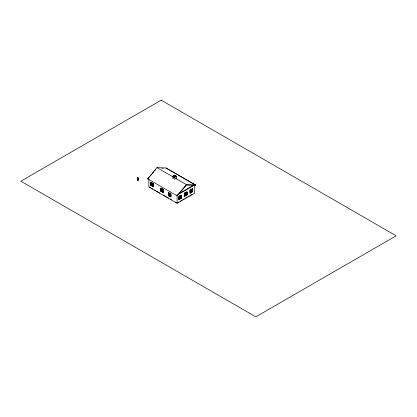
<?xml version="1.0" encoding="UTF-8"?>
<svg xmlns="http://www.w3.org/2000/svg" width="417" height="417" viewBox="0 0 417 417"><rect width="100%" height="100%" fill="white"/><g stroke="black" fill="none" stroke-linecap="round" stroke-linejoin="round"><path stroke-width="0.63" d="M138.236 178.757L138.6 178.09L138.236 178.757L137.261 178.184L137.381 177.569L137.579 177.897M137.318 177.725L138.236 178.408M147.623 178.804L156.964 167.624L166.305 168.02L195.766 185.028L195.146 185.388L186.425 185.018L177.084 195.813L147.623 178.804L149.489 176.954M150.318 175.964L151.564 174.473M152.398 173.477L153.644 171.986M154.472 170.991L155.718 169.5M177.084 195.813L186.425 184.632L195.766 185.028M138.09 178.893L137.944 180.462L137.944 178.309M137.798 178.393L138.09 178.393M137.798 180.379L138.09 180.379M150.766 182.323L153.373 183.803L153.347 186.8L150.766 185.31L150.766 182.323L150.787 185.294M151.157 182.49L151.204 185.195L150.912 185.362L151.058 182.438M151.204 182.495L150.912 182.662L153.347 183.954M151.157 183.756L153.347 185.08L151.157 183.814M153.373 183.803L150.886 182.537M152.299 183.094L152.153 185.831L152.153 183.126M153.347 186.519L150.886 185.237L151.225 185.039L152.632 185.852M172.956 178.7L172.956 176.115L174.561 175.187L176.459 176.287L176.459 178.846M174.561 175.526L173.54 176.115L174.713 176.787L175.729 176.203L174.561 175.526L174.561 177.308M172.956 176.115L174.859 177.209L176.459 176.287M160.717 188.156L163.276 189.662L163.302 192.628L163.276 189.662L160.717 188.156L160.691 191.153L163.302 192.628M162.13 188.943L162.083 191.674L163.276 192.362L160.816 191.08L160.988 188.281L160.988 190.986L163.328 192.336M162.13 189.057L161.035 188.255L161.035 190.955L163.448 192.263M160.816 191.08L161.155 190.887L163.031 191.966M163.156 192.435L163.302 189.646M163.229 191.012L161.035 189.631L163.276 190.986M162.229 191.643L162.229 188.943M168.301 192.56L170.934 194.025L170.881 197.038L168.301 195.542L168.322 192.545L170.881 194.051L170.881 196.756M170.762 196.824L168.421 195.474L168.421 192.769L168.64 195.349L170.881 196.642M168.692 193.994L170.881 195.318M168.692 194.051L170.881 195.375M168.421 195.474L168.713 195.302M169.688 196.063L169.839 193.332L169.688 196.063L170.485 196.527M179.32 193.467L193.983 185.007M177.647 194.775L194.525 185.028L194.525 193.248L177.084 203.319L148.848 187.019L148.864 178.804M184.319 193.233L185.747 192.435M178.935 196.475L180.18 195.818L180.081 198.461M186.66 194.583L186.998 194.781L184.637 196.115L184.637 193.415L186.879 192.008L186.879 194.708L184.491 196.032L186.998 194.781L186.978 192.06L184.491 193.326L185.685 192.638M178.987 196.506L181.619 195.041L181.619 198.028L179.008 199.503C177.157 196.887 183.225 192.294 181.327 197.856L178.987 199.206L181.494 197.955L181.473 195.239L179.133 196.589L179.159 199.305M184.491 193.326L187.124 191.867L187.124 194.848L184.512 196.329L184.512 193.342M190.136 192.941L192.477 191.585L192.477 188.885L190.136 190.235L190.162 192.951L192.503 191.601L192.503 188.901L192.164 188.703L192.185 191.419M192.503 188.901L189.943 190.121L191.137 189.433L191.137 192.19L191.236 189.547M178.987 197.773L180.134 197.168M178.987 197.83L181.129 196.647M186.78 193.326L184.486 194.65L185.732 194.046M192.336 190.178L190.043 191.502M185.701 194.025L186.832 193.415M190.043 191.445L192.284 190.152M179.31 198.852L181.181 197.773M184.319 195.933L186.68 194.593M190.288 192.487L191.716 191.69M178.935 199.18L181.176 198.002L181.129 195.271M184.439 196L186.795 194.661L186.832 191.976M189.99 192.852L192.383 191.533L192.331 188.802M179.133 199.295L181.473 197.939M177.647 202.657L178.768 202.005M180.457 201.036L181.577 200.384M182.703 199.738L184.387 198.763M185.513 198.111L186.639 197.465M187.759 196.819L189.448 195.844M190.569 195.192L191.695 194.546M137.636 177.548L138.626 178.189M161.947 168.218L163.193 168.27M192.722 184.95L194.525 185.028M165.825 167.999L195.281 185.007M156.964 167.624L173.086 176.933M175.307 178.215L186.425 184.632M192.336 188.911L192.3 191.481L190.162 192.951M192.164 191.403L192.503 191.601M185.586 195.286L185.586 192.696L185.617 195.302M185.633 195.37L185.633 192.612M184.194 196.141L184.194 193.16M181.129 195.38L181.093 197.95M179.982 195.985L179.982 198.69L180.035 196.016M181.077 196.621L179.982 197.251M181.155 197.757L181.494 197.955M152.2 183.209L153.3 183.845L153.253 186.717M160.816 188.38L163.156 189.73M168.421 192.769L170.762 194.124M179.008 199.503L179.034 196.532M151.105 185.112L153.347 186.404M168.76 195.276L169.698 195.818M153.399 186.488L151.058 185.138L151.105 182.406M170.866 196.652L168.593 195.375L168.593 192.675M137.652 177.96L138.626 178.523M137.652 177.991L138.569 178.523M149.448 187.024L150.553 187.66M151.658 188.302L152.763 188.937M154.42 189.891L155.52 190.533M156.625 191.168L159.94 193.081M163.255 194.994L166.571 196.907M167.519 197.46L168.645 198.106M170.334 199.081L171.46 199.733M175.395 202.005L176.521 202.657M191.184 189.516L191.189 192.221M180.128 195.787L180.134 198.492M177.084 195.099L177.084 203.319M174.859 177.209L174.859 179.8M173.248 175.943L173.248 178.351M169.74 193.332L169.787 196.063M168.692 192.727L168.692 195.318M152.252 183.126L152.252 185.826M137.944 178.481L137.944 180.462M137.652 177.626L137.615 177.981M137.349 177.574L137.318 178.226M161.186 100.163L20.85 181.186L255.814 316.837L396.15 235.813L161.186 100.163M192.623 188.687L189.99 190.152L190.016 193.149L192.623 191.674L192.623 188.687"/></g></svg>
